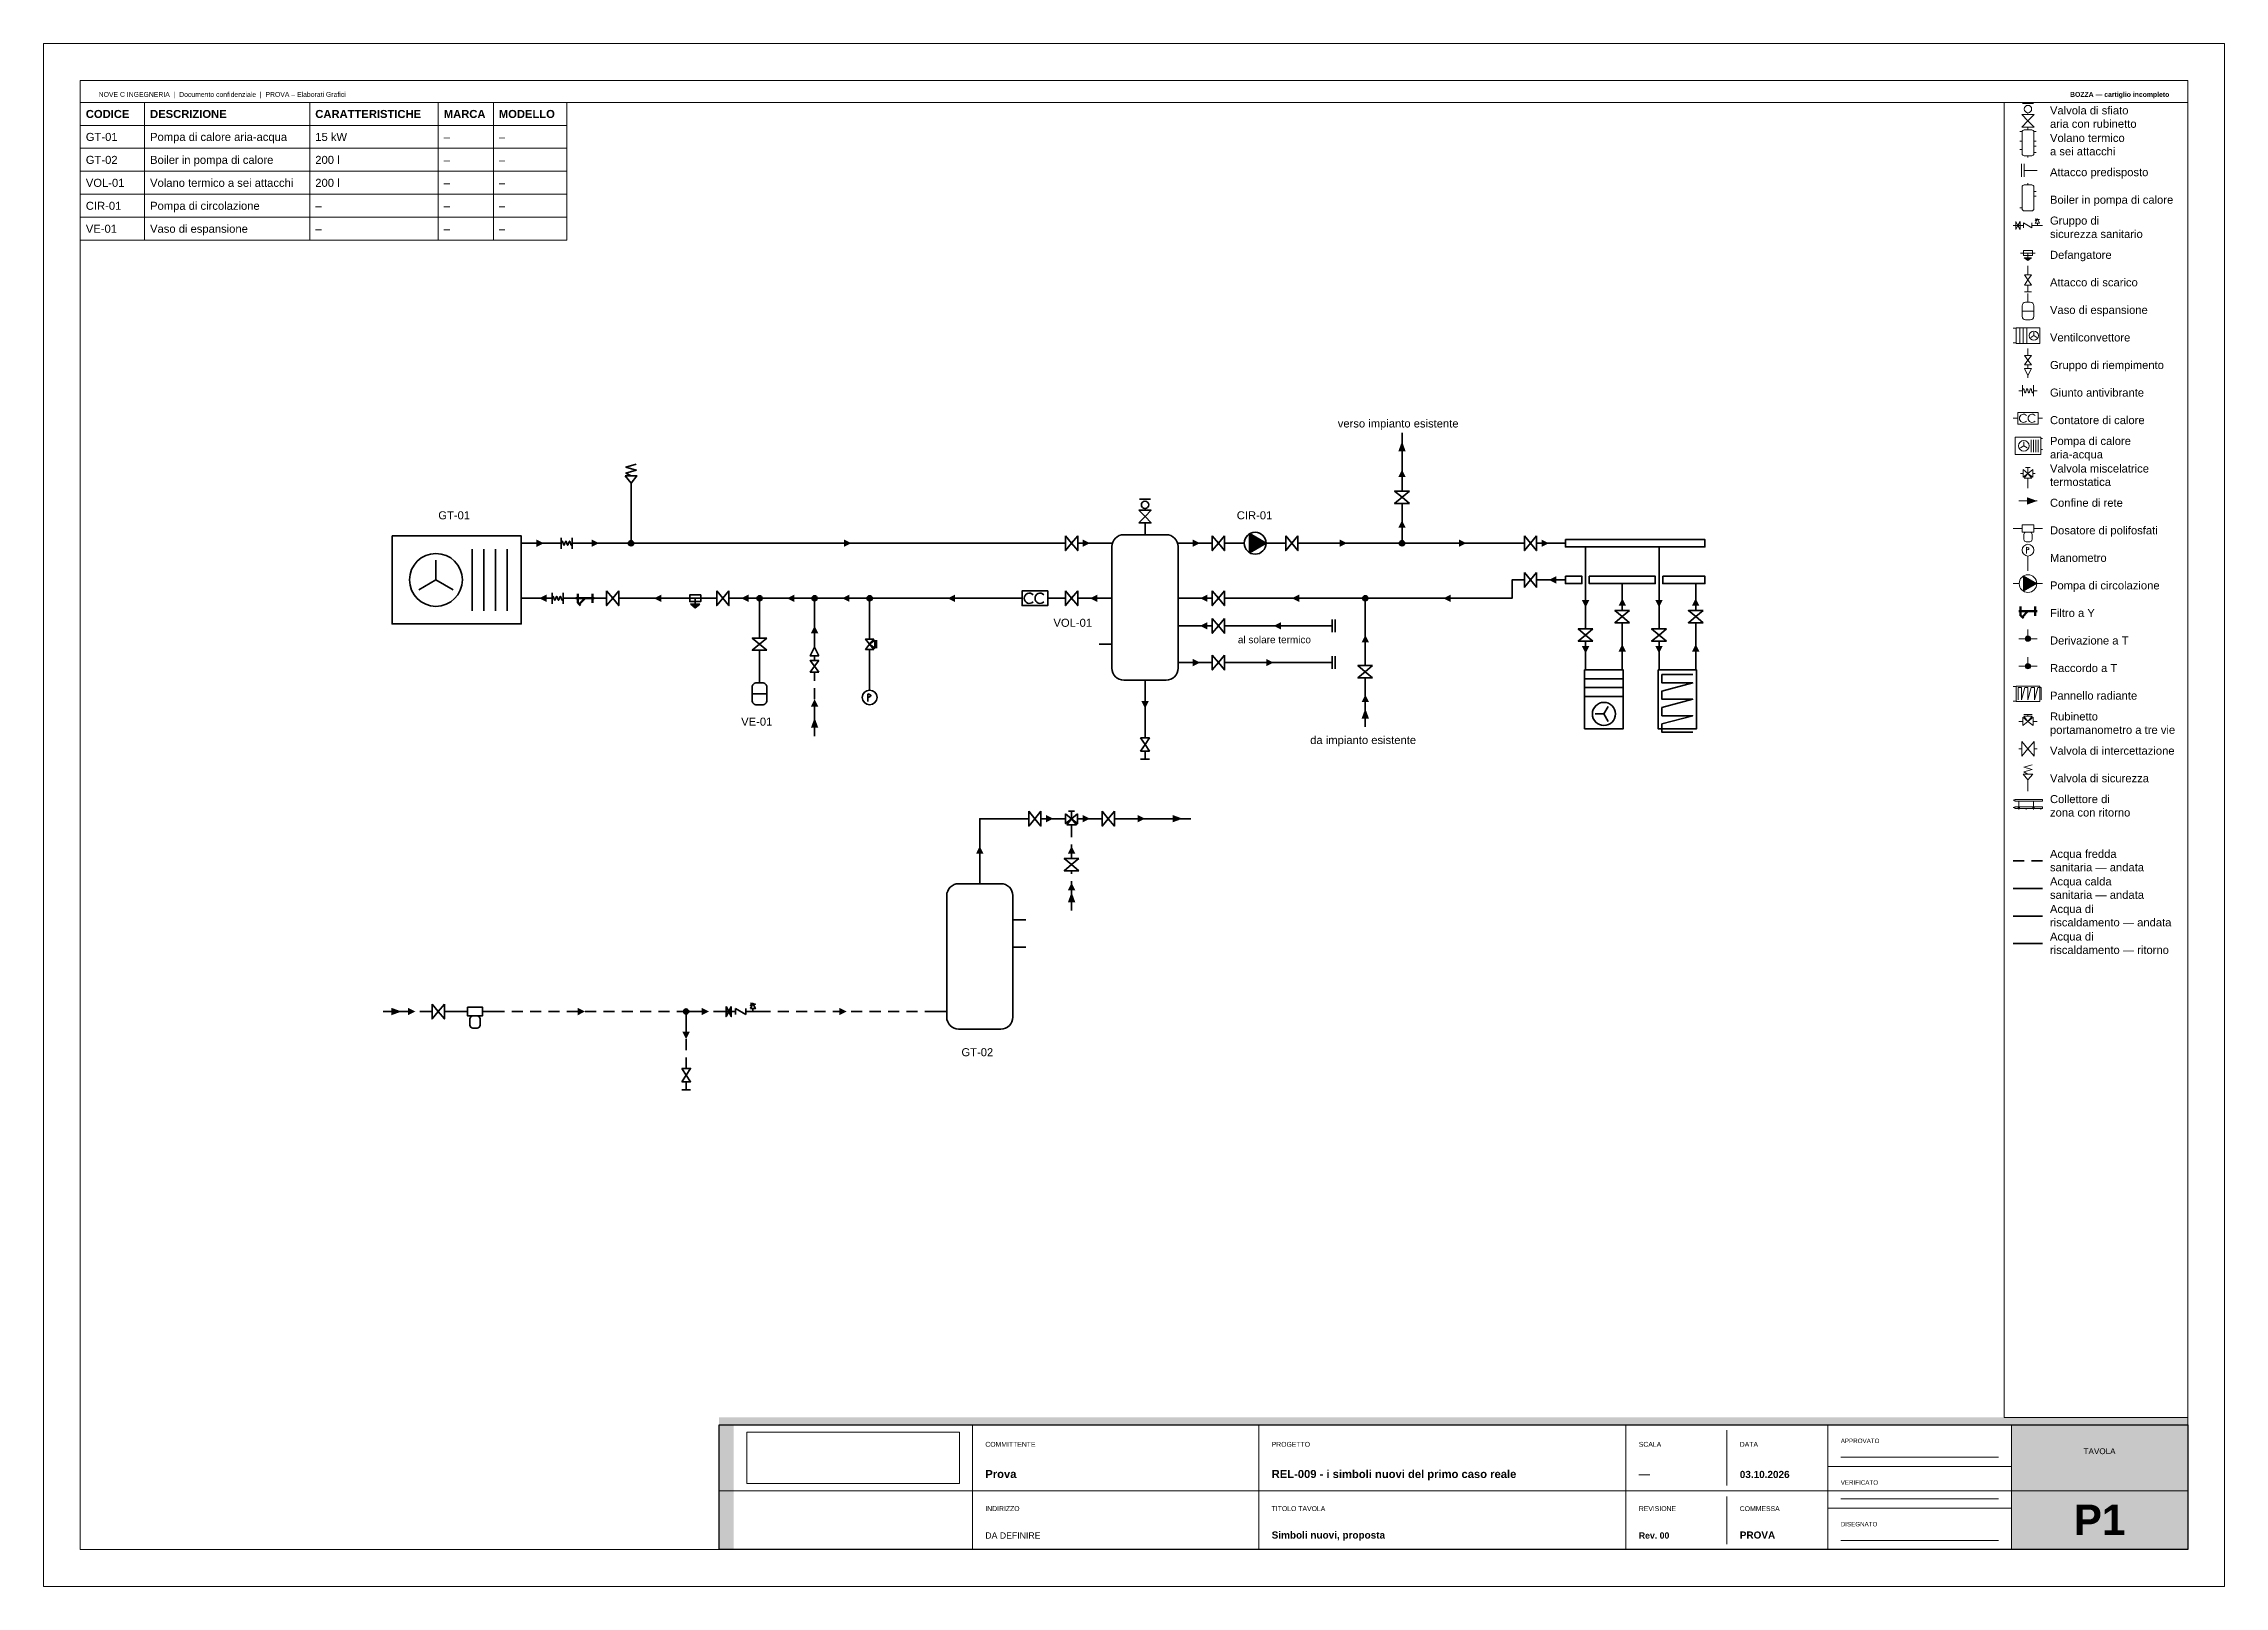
# Paper-space layout 'A2' of a CAD drawing. Header units: millimetres. Extents: x 0 to 594, y 0 to 420.
# The model-space entities are those that its viewports show. They can reach past a viewport. Long polylines and large blocks are cut down to what shows.
import ezdxf
from ezdxf.enums import TextEntityAlignment as Align

# ---------------------------------------------------------------- set-up
doc = ezdxf.new("R2010")
doc.units = ezdxf.units.MM
doc.linetypes.add('NOVEC_TRATTO_3_2', pattern=[5, 3, -2])
doc.layers.add('G-ANNO-NPLT', color=7, linetype='Continuous', lineweight=18, plot=False)
for name, color, linetype, lineweight in [('G-ANNO-TTLB', 7, 'Continuous', 18), ('M-ANNO-IDEN', 7, 'Continuous', 18), ('M-ANNO-LEGN', 7, 'Continuous', 18), ('M-ANNO-SCHD', 7, 'Continuous', 18), ('M-DIAG-EQPM', 7, 'Continuous', 35)]:
    doc.layers.add(name, color=color, linetype=linetype, lineweight=lineweight)
for name, color, linetype, lineweight, true_color in [('M-HWTR-RETN', 142, 'Continuous', 35, 0x2471a3), ('M-HWTR-SPLY', 22, 'Continuous', 35, 0xc0392b), ('P-DOMW-CPIP', 161, 'NOVEC_TRATTO_3_2', 35, 0x5dade2), ('P-DOMW-HPIP', 30, 'Continuous', 35, 0xd68910)]:
    doc.layers.add(name, color=color, linetype=linetype, lineweight=lineweight, true_color=true_color)
doc.styles.add('NOVEC_ARIAL', font='arial.ttf')
doc.styles.add('NOVEC_ARIAL_GRASSETTO', font='arialbd.ttf')
picture_1 = doc.add_image_def('image1.jpg', size_in_pixel=(2961, 716))

# ---------------------------------------------------------------- blocks, each defined once
blk = doc.blocks.new('NoveC_FlowArrow')
h = blk.add_hatch(color=0)
h.dxf.hatch_style = 1
h.paths.add_polyline_path([(0, 0), (-2, 1), (-2, -1)])
blk = doc.blocks.new('NoveC_CappedConnection')
at = {"color": 0, "linetype": 'Continuous', "lineweight": -2}
for p, q in [((0.75, -0.75), (0.75, -4.25)), ((1.5, -0.75), (1.5, -4.25)), ((1.5, -2.5), (5, -2.5))]:
    blk.add_line(p, q, dxfattribs=at)
blk = doc.blocks.new('NoveC_NetworkBoundary')
at = {"color": 0, "linetype": 'Continuous', "lineweight": -2}
blk.add_line((0, -2.5), (5, -2.5), dxfattribs=at)
blk = doc.blocks.new('NoveC_FanCoil')
at = {"color": 0, "linetype": 'Continuous', "lineweight": -2}
for p, q in [((0, -2.5), (2, -2.5)), ((4.4, -2.25), (4.4, -12.75)), ((6.8, -2.25), (6.8, -12.75)), ((9.2, -2.25), (9.2, -12.75)), ((14, -7.5), (14, -5.1375)), ((14, -7.5), (11.9525, -8.697)), ((14, -7.5), (16.0475, -8.697)), ((0, -12.5), (2, -12.5))]:
    blk.add_line(p, q, dxfattribs=at)
blk.add_lwpolyline([(2, -2.25), (18, -2.25), (18, -12.75), (2, -12.75)], close=True, dxfattribs=at)
blk.add_circle((14, -7.5), 3.15, dxfattribs=at)
blk = doc.blocks.new('NoveC_UnderfloorPanel')
at = {"color": 0, "linetype": 'Continuous', "lineweight": -2}
for p, q in [((0, -2.5), (2, -2.5)), ((0, -12.5), (2, -12.5))]:
    blk.add_line(p, q, dxfattribs=at)
blk.add_lwpolyline([(2, -2.25), (18, -2.25), (18, -12.75), (2, -12.75)], close=True, dxfattribs=at)
blk.add_lwpolyline([(3.28, -11.7), (3.28, -3.3), (5.52, -3.3), (5.52, -11.7), (7.76, -3.3), (10, -3.3), (10, -11.7), (12.24, -3.3), (14.48, -3.3), (14.48, -11.7), (16.72, -3.3), (18.96, -3.3), (18.96, -11.7)], dxfattribs=at)
blk = doc.blocks.new('NoveC_ZoneManifoldPair')
at = {"color": 0, "linetype": 'Continuous', "lineweight": -2}
for p, q in [((0, -2.5), (2, -2.5)), ((7.5, -3.5), (7.5, -15)), ((27.5, -3.5), (27.5, -15)), ((0, -12.5), (2, -12.5)), ((17.5, -13.5), (17.5, -15)), ((37.5, -13.5), (37.5, -15))]:
    blk.add_line(p, q, dxfattribs=at)
for points in [[(2, -1.5), (40, -1.5), (40, -3.5), (2, -3.5)], [(2, -11.5), (6.5, -11.5), (6.5, -13.5), (2, -13.5)], [(8.5, -11.5), (26.5, -11.5), (26.5, -13.5), (8.5, -13.5)], [(28.5, -11.5), (40, -11.5), (40, -13.5), (28.5, -13.5)]]:
    blk.add_lwpolyline(points, close=True, dxfattribs=at)
blk = doc.blocks.new('NoveC_TeeBranch')
at = {"linetype": 'Continuous', "lineweight": -2}
h = blk.add_hatch(color=0, dxfattribs=at)
h.dxf.hatch_style = 1
h.paths.add_polyline_path([(1.8, -2.5, 1), (3.2, -2.5, 1)])
at = {"color": 0, "linetype": 'Continuous', "lineweight": -2}
for p, q in [((2.5, 0), (2.5, -2.5)), ((0, -2.5), (5, -2.5))]:
    blk.add_line(p, q, dxfattribs=at)
blk.add_circle((2.5, -2.5), 0.7, dxfattribs=at)
blk = doc.blocks.new('NoveC_DrainConnection')
at = {"color": 0, "linetype": 'Continuous', "lineweight": -2}
for p, q in [((2.5, 0), (2.5, -3)), ((1.3, -8.8), (3.7, -8.8)), ((2.5, -6.6), (2.5, -8.8))]:
    blk.add_line(p, q, dxfattribs=at)
for points in [[(1.3, -3), (3.7, -3), (2.5, -4.8)], [(1.3, -6.6), (3.7, -6.6), (2.5, -4.8)]]:
    blk.add_lwpolyline(points, close=True, dxfattribs=at)
blk = doc.blocks.new('NoveC_DhwHeatPump')
at = {"color": 0, "linetype": 'Continuous', "lineweight": -2}
for p, q in [((12.5, 0), (12.5, -2.7)), ((25, -12.5), (21.5, -12.5)), ((25, -20), (21.5, -20)), ((0, -37.5), (3.5, -37.5))]:
    blk.add_line(p, q, dxfattribs=at)
blk.add_lwpolyline([(6.74, -2.7), (18.26, -2.7, -0.414214), (21.5, -5.94), (21.5, -39.06, -0.414214), (18.26, -42.3), (6.74, -42.3, -0.414214), (3.5, -39.06), (3.5, -5.94, -0.414214)], format="xyb", close=True, dxfattribs=at)
blk = doc.blocks.new('NoveC_HeatPumpAirWater')
at = {"color": 0, "linetype": 'Continuous', "lineweight": -2}
for p, q in [((40, -5), (37.6, -5)), ((14.368, -15), (14.368, -9.6)), ((24.224, -6.6), (24.224, -23.4)), ((27.392, -6.6), (27.392, -23.4)), ((30.56, -6.6), (30.56, -23.4)), ((33.728, -6.6), (33.728, -23.4)), ((14.368, -15), (9.688, -17.736)), ((14.368, -15), (19.048, -17.736)), ((40, -20), (37.6, -20))]:
    blk.add_line(p, q, dxfattribs=at)
blk.add_lwpolyline([(2.4, -3), (37.6, -3), (37.6, -27), (2.4, -27)], close=True, dxfattribs=at)
blk.add_circle((14.368, -15), 7.2, dxfattribs=at)
blk = doc.blocks.new('NoveC_MixingValveThermostatic')
at = {"color": 0, "linetype": 'Continuous', "lineweight": -2}
for p, q in [((0, -5), (0.85, -5)), ((1.7, -3), (3.3, -3)), ((2.5, -5), (2.5, -3)), ((4.15, -5), (5, -5)), ((2.5, -6.65), (2.5, -10))]:
    blk.add_line(p, q, dxfattribs=at)
for points in [[(0.85, -3.68), (0.85, -6.32), (2.5, -5)], [(1.18, -6.65), (3.82, -6.65), (2.5, -5)], [(4.15, -3.68), (4.15, -6.32), (2.5, -5)]]:
    blk.add_lwpolyline(points, close=True, dxfattribs=at)
blk = doc.blocks.new('NoveC_BufferSixPort')
at = {"color": 0, "linetype": 'Continuous', "lineweight": -2}
for p, q in [((12.5, 0), (12.5, -2.7)), ((0, -5), (3.5, -5)), ((25, -5), (21.5, -5)), ((0, -20), (3.5, -20)), ((25, -20), (21.5, -20)), ((25, -27.5), (21.5, -27.5)), ((0, -32.5), (3.5, -32.5)), ((25, -37.5), (21.5, -37.5)), ((12.5, -45), (12.5, -42.3))]:
    blk.add_line(p, q, dxfattribs=at)
blk.add_lwpolyline([(6.74, -2.7), (18.26, -2.7, -0.414214), (21.5, -5.94), (21.5, -39.06, -0.414214), (18.26, -42.3), (6.74, -42.3, -0.414214), (3.5, -39.06), (3.5, -5.94, -0.414214)], format="xyb", close=True, dxfattribs=at)
blk = doc.blocks.new('NoveC_AirVentWithValve')
at = {"color": 0, "linetype": 'Continuous', "lineweight": -2}
for p, q in [((1, -0.525), (4, -0.525)), ((2.5, -3.05), (2.5, -3.525)), ((2.5, -6.975), (2.5, -7.5))]:
    blk.add_line(p, q, dxfattribs=at)
for points in [[(0.8333, -3.525), (4.1667, -3.525), (2.5, -5.25)], [(0.8333, -6.975), (4.1667, -6.975), (2.5, -5.25)]]:
    blk.add_lwpolyline(points, close=True, dxfattribs=at)
blk.add_circle((2.5, -2.05), 1, dxfattribs=at)
blk = doc.blocks.new('NoveC_ValveSafety')
at = {"color": 0, "linetype": 'Continuous', "lineweight": -2}
blk.add_line((2.5, -10), (2.5, -6.2), dxfattribs=at)
blk.add_lwpolyline([(0.9, -4.2), (4.1, -4.2), (2.5, -6.2)], close=True, dxfattribs=at)
blk.add_lwpolyline([(2.5, -4.2), (1.1, -3.4), (3.9, -2.6), (1.1, -1.8), (3.9, -1)], dxfattribs=at)
blk = doc.blocks.new('NoveC_ExpansionConnection')
at = {"color": 0, "linetype": 'Continuous', "lineweight": -2}
for p, q in [((2.5, 0), (2.5, -3)), ((0.5, -6), (4.5, -6))]:
    blk.add_line(p, q, dxfattribs=at)
blk.add_lwpolyline([(1.7, -3), (3.3, -3, -0.414214), (4.5, -4.2), (4.5, -7.8, -0.414214), (3.3, -9), (1.7, -9, -0.414214), (0.5, -7.8), (0.5, -4.2, -0.414214)], format="xyb", close=True, dxfattribs=at)
blk = doc.blocks.new('NoveC_FillingUnit')
at = {"color": 0, "linetype": 'Continuous', "lineweight": -2}
for p, q in [((2.5, 0), (2.5, -2.4)), ((2.5, -5.6), (2.5, -6.8)), ((2.5, -9.2), (2.5, -10))]:
    blk.add_line(p, q, dxfattribs=at)
for points in [[(1.3, -2.4), (3.7, -2.4), (2.5, -4)], [(1.3, -5.6), (3.7, -5.6), (2.5, -4)], [(1.3, -6.8), (3.7, -6.8), (2.5, -9.2)]]:
    blk.add_lwpolyline(points, close=True, dxfattribs=at)
blk = doc.blocks.new('NoveC_PressureGauge')
at = {"color": 0, "linetype": 'Continuous', "lineweight": -2}
blk.add_line((2.5, -10), (2.5, -5), dxfattribs=at)
blk.add_circle((2.5, -3), 2, dxfattribs=at)
blk = doc.blocks.new('NoveC_PressureGauge_Lettera')
at = {"color": 0, "linetype": 'Continuous', "lineweight": -2}
blk.add_line((-0.5, 1), (-0.5, -1.1), dxfattribs=at)
blk.add_lwpolyline([(-0.5, 1), (-0.24, 0.92), (-0.03, 0.83), (0.14, 0.75), (0.26, 0.67), (0.33, 0.58), (0.35, 0.5), (0.33, 0.42), (0.26, 0.33), (0.14, 0.25), (-0.03, 0.17), (-0.24, 0.08), (-0.5, 0)], dxfattribs=at)
blk = doc.blocks.new('NoveC_TeeJunction')
at = {"linetype": 'Continuous', "lineweight": -2}
h = blk.add_hatch(color=0, dxfattribs=at)
h.dxf.hatch_style = 1
h.paths.add_polyline_path([(1.8, -2.5, 1), (3.2, -2.5, 1)])
at = {"color": 0, "linetype": 'Continuous', "lineweight": -2}
for p, q in [((2.5, 0), (2.5, -2.5)), ((0, -2.5), (5, -2.5))]:
    blk.add_line(p, q, dxfattribs=at)
blk.add_circle((2.5, -2.5), 0.7, dxfattribs=at)
blk = doc.blocks.new('NoveC_ValveIsolation')
at = {"color": 0, "linetype": 'Continuous', "lineweight": -2}
for p, q in [((0, -2.5), (0.8333, -2.5)), ((4.1667, -2.5), (5, -2.5))]:
    blk.add_line(p, q, dxfattribs=at)
for points in [[(0.8333, -0.5), (0.8333, -4.5), (2.5, -2.5)], [(4.1667, -0.5), (4.1667, -4.5), (2.5, -2.5)]]:
    blk.add_lwpolyline(points, close=True, dxfattribs=at)
blk = doc.blocks.new('NoveC_PolyphosphateDoser')
at = {"color": 0, "linetype": 'Continuous', "lineweight": -2}
for p, q in [((0, -5), (3, -5)), ((7, -5), (10, -5))]:
    blk.add_line(p, q, dxfattribs=at)
blk.add_lwpolyline([(3, -3.8), (7, -3.8), (7, -6.2), (3, -6.2)], close=True, dxfattribs=at)
blk.add_lwpolyline([(4.4, -6.2), (5.6, -6.2, -0.414214), (6.4, -7), (6.4, -8.7, -0.414214), (5.6, -9.5), (4.4, -9.5, -0.414214), (3.6, -8.7), (3.6, -7, -0.414214)], format="xyb", close=True, dxfattribs=at)
blk = doc.blocks.new('NoveC_DhwSafetyGroup')
at = {"color": 0, "linetype": 'Continuous', "lineweight": -2}
for p, q in [((0, -2.5), (3.5, -2.5)), ((3.5, -1.66), (3.5, -3.34)), ((3.5, -1.66), (6.3, -3.34)), ((6.3, -1.66), (6.3, -3.34)), ((6.3, -2.5), (10, -2.5)), ((8.2, -2.5), (8.2, -1.7))]:
    blk.add_line(p, q, dxfattribs=at)
for points in [[(0.9, -1.1), (0.9, -3.9), (1.6, -2.5)], [(2.3, -1.1), (2.3, -3.9), (1.6, -2.5)], [(7.5, -1.7), (8.9, -1.7), (8.2, -0.3)]]:
    blk.add_lwpolyline(points, close=True, dxfattribs=at)
blk.add_lwpolyline([(8.2, -0.3), (7.5, -0.8), (8.9, -0.5), (7.5, -0.2)], dxfattribs=at)
blk = doc.blocks.new('NoveC_FlexibleJoint')
at = {"color": 0, "linetype": 'Continuous', "lineweight": -2}
for p, q in [((0, -2.5), (1, -2.5)), ((1, -1), (1, -4)), ((4, -1), (4, -4)), ((4, -2.5), (5, -2.5))]:
    blk.add_line(p, q, dxfattribs=at)
blk.add_lwpolyline([(1, -2.5), (1.04, -2.33), (1.08, -2.19), (1.12, -2.09), (1.17, -2.01), (1.21, -1.97), (1.25, -1.95), (1.29, -1.97), (1.33, -2.01), (1.38, -2.09), (1.42, -2.19), (1.46, -2.33), (1.5, -2.5), (1.54, -2.67), (1.58, -2.81), (1.62, -2.91), (1.67, -2.99), (1.71, -3.03), (1.75, -3.05), (1.79, -3.03), (1.83, -2.99), (1.88, -2.91), (1.92, -2.81), (1.96, -2.67), (2, -2.5), (2.04, -2.33), (2.08, -2.19), (2.12, -2.09), (2.17, -2.01), (2.21, -1.97), (2.25, -1.95), (2.29, -1.97), (2.33, -2.01), (2.38, -2.09), (2.42, -2.19), (2.46, -2.33), (2.5, -2.5), (2.54, -2.67), (2.58, -2.81), (2.62, -2.91), (2.67, -2.99), (2.71, -3.03), (2.75, -3.05), (2.79, -3.03), (2.83, -2.99), (2.88, -2.91), (2.92, -2.81), (2.96, -2.67), (3, -2.5), (3.04, -2.33), (3.08, -2.19), (3.12, -2.09), (3.17, -2.01), (3.21, -1.97), (3.25, -1.95), (3.29, -1.97), (3.33, -2.01), (3.38, -2.09), (3.42, -2.19), (3.46, -2.33), (3.5, -2.5), (3.54, -2.67), (3.58, -2.81), (3.62, -2.91), (3.67, -2.99), (3.71, -3.03), (3.75, -3.05), (3.79, -3.03), (3.83, -2.99), (3.88, -2.91), (3.92, -2.81), (3.96, -2.67), (4, -2.5)], dxfattribs=at)
blk = doc.blocks.new('NoveC_HeatMeter')
at = {"color": 0, "linetype": 'Continuous', "lineweight": -2}
for p, q in [((0, -2.5), (1.5, -2.5)), ((8.5, -2.5), (10, -2.5))]:
    blk.add_line(p, q, dxfattribs=at)
blk.add_lwpolyline([(1.5, -0.5), (8.5, -0.5), (8.5, -4.5), (1.5, -4.5)], close=True, dxfattribs=at)
blk = doc.blocks.new('NoveC_HeatMeter_Sigla')
at = {"color": 0, "linetype": 'Continuous', "lineweight": -2}
for points in [[(-0.49, 0.98, 2.448775), (-0.49, -0.98)], [(2.45, 0.98, 2.448775), (2.45, -0.98)]]:
    blk.add_lwpolyline(points, format="xyb", dxfattribs=at)
blk = doc.blocks.new('NoveC_DirtSeparator')
at = {"linetype": 'Continuous', "lineweight": -2}
h = blk.add_hatch(color=0, dxfattribs=at)
h.dxf.hatch_style = 1
h.paths.add_polyline_path([(1.25, -6.6), (3.75, -6.6), (2.5, -7.6)])
at = {"color": 0, "linetype": 'Continuous', "lineweight": -2}
for p, q in [((0, -5), (5, -5)), ((2.5, -5), (2.5, -7.6))]:
    blk.add_line(p, q, dxfattribs=at)
for points in [[(1, -4.1), (4, -4.1), (4, -5.9), (1, -5.9)], [(1.25, -6.6), (3.75, -6.6), (2.5, -7.6)]]:
    blk.add_lwpolyline(points, close=True, dxfattribs=at)
blk = doc.blocks.new('NoveC_Strainer')
at = {"color": 0, "linetype": 'Continuous', "lineweight": -2}
for p, q in [((0, -2.5), (5, -2.5)), ((0.5, -1.25), (0.5, -3.75)), ((0.5464, -3.7464), (1.2536, -4.4536)), ((2.5, -2.5), (0.9, -4.1)), ((4.5, -1.25), (4.5, -3.75))]:
    blk.add_line(p, q, dxfattribs=at)
blk = doc.blocks.new('NoveC_PumpCirculator')
at = {"linetype": 'Continuous', "lineweight": -2}
h = blk.add_hatch(color=0, dxfattribs=at)
h.dxf.hatch_style = 1
h.paths.add_polyline_path([(3.5, -2.402), (3.5, -7.598), (8, -5)])
at = {"color": 0, "linetype": 'Continuous', "lineweight": -2}
for p, q in [((0, -5), (2, -5)), ((8, -5), (10, -5))]:
    blk.add_line(p, q, dxfattribs=at)
blk.add_lwpolyline([(3.5, -2.402), (3.5, -7.598), (8, -5)], close=True, dxfattribs=at)
blk.add_circle((5, -5), 3, dxfattribs=at)
blk = doc.blocks.new('NoveC_ValveGaugeCock3way')
at = {"color": 0, "linetype": 'Continuous', "lineweight": -2}
for p, q in [((0, -2.5), (1.1, -2.5)), ((1.38, -0.6), (3.62, -0.6)), ((2.5, -1.1), (2.5, -0.6)), ((3.9, -2.5), (5, -2.5))]:
    blk.add_line(p, q, dxfattribs=at)
for points in [[(1.1, -1.38), (1.1, -3.62), (2.5, -2.5)], [(1.38, -1.1), (3.62, -1.1), (2.5, -2.5)], [(3.9, -1.38), (3.9, -3.62), (2.5, -2.5)]]:
    blk.add_lwpolyline(points, close=True, dxfattribs=at)

msp = doc.modelspace()

# ---------------------------------------------------------------- linework, layer by layer
at = {"layer": 'M-ANNO-LEGN', "color": 161, "linetype": 'NOVEC_TRATTO_3_2', "lineweight": 35, "true_color": 0x5dade2}
msp.add_line((536.5, 197.5), (544.5, 197.5), dxfattribs=at)
at = {"layer": 'M-ANNO-LEGN', "color": 30, "linetype": 'Continuous', "lineweight": 35, "true_color": 0xd68910}
msp.add_line((536.5, 190), (544.5, 190), dxfattribs=at)
at = {"layer": 'M-ANNO-LEGN', "color": 22, "linetype": 'Continuous', "lineweight": 35, "true_color": 0xc0392b}
msp.add_line((536.5, 182.5), (544.5, 182.5), dxfattribs=at)
at = {"layer": 'M-ANNO-LEGN', "color": 142, "linetype": 'Continuous', "lineweight": 35, "true_color": 0x2471a3}
msp.add_line((536.5, 175), (544.5, 175), dxfattribs=at)
at = {"layer": 'M-ANNO-LEGN'}
msp.add_lwpolyline([(534, 404), (584, 404), (584, 46), (534, 46)], close=True, dxfattribs=at)
at = {"layer": 'M-ANNO-SCHD'}
for p, q in [((10, 404), (142.5, 404)), ((10, 404), (10, 366.5)), ((27.5, 404), (27.5, 366.5)), ((72.5, 404), (72.5, 366.5)), ((107.5, 404), (107.5, 366.5)), ((122.5, 404), (122.5, 366.5)), ((142.5, 404), (142.5, 366.5)), ((10, 397.75), (142.5, 397.75)), ((10, 391.5), (142.5, 391.5)), ((10, 385.25), (142.5, 385.25)), ((10, 379), (142.5, 379)), ((10, 372.75), (142.5, 372.75)), ((10, 366.5), (142.5, 366.5))]:
    msp.add_line(p, q, dxfattribs=at)
at = {"layer": 'M-HWTR-RETN', "flags": 128}
for points in [[(402.5, 274), (400, 274), (400, 269), (362.5, 269)], [(412.5, 274), (407.5, 274)], [(137.5, 269), (132.5, 269)], [(145, 269), (142.5, 269)], [(152.5, 269), (150, 269)], [(175, 269), (157.5, 269)], [(182.5, 269), (180, 269)], [(192.5, 269), (187.5, 269)], [(207.5, 269), (197.5, 269)], [(222.5, 269), (212.5, 269)], [(265, 269), (227.5, 269)], [(277.5, 269), (275, 269)], [(287.5, 269), (282.5, 269)], [(317.5, 269), (312.5, 269)], [(357.5, 269), (322.5, 269)], [(430, 266.5), (430, 271.5)], [(450, 266.5), (450, 271.5)], [(195, 266.5), (195, 259)], [(210, 256.5), (210, 266.5)], [(225, 266.5), (225, 259)], [(360, 251.5), (360, 266.5)], [(430, 251.5), (430, 261.5)], [(450, 251.5), (450, 261.5)], [(195, 254), (195, 249)], [(225, 254), (225, 249)], [(312.5, 251.5), (317.5, 251.5)], [(322.5, 251.5), (347.5, 251.5)], [(360, 239), (360, 246.5)]]:
    msp.add_lwpolyline(points, dxfattribs=at)
at = {"layer": 'M-HWTR-SPLY', "flags": 128}
for points in [[(370, 299), (370, 309)], [(160, 286.5), (160, 296.5)], [(370, 286.5), (370, 294)], [(132.5, 284), (140, 284)], [(145, 284), (157.5, 284)], [(162.5, 284), (277.5, 284)], [(282.5, 284), (287.5, 284)], [(312.5, 284), (317.5, 284)], [(322.5, 284), (325, 284)], [(335, 284), (337.5, 284)], [(342.5, 284), (367.5, 284)], [(372.5, 284), (402.5, 284)], [(407.5, 284), (412.5, 284)], [(420, 271.5), (420, 261.5)], [(440, 271.5), (440, 261.5)], [(317.5, 261.5), (312.5, 261.5)], [(347.5, 261.5), (322.5, 261.5)], [(420, 256.5), (420, 251.5)], [(440, 256.5), (440, 251.5)], [(300, 244), (300, 234)]]:
    msp.add_lwpolyline(points, dxfattribs=at)
at = {"layer": 'P-DOMW-CPIP', "flags": 128}
for points in [[(210, 236.5), (210, 246.5)], [(280, 199), (280, 204)], [(280, 189), (280, 194)], [(97.5, 156.5), (105, 156.5)], [(110, 156.5), (112.5, 156.5)], [(122.5, 156.5), (172.5, 156.5)], [(177.5, 156.5), (185, 156.5)], [(195, 156.5), (242.5, 156.5)], [(175, 154), (175, 144)]]:
    msp.add_lwpolyline(points, dxfattribs=at)
at = {"layer": 'P-DOMW-HPIP', "flags": 128}
for points in [[(255, 194), (255, 209), (267.5, 209)], [(272.5, 209), (277.5, 209)], [(282.5, 209), (287.5, 209)], [(292.5, 209), (307.5, 209)]]:
    msp.add_lwpolyline(points, dxfattribs=at)

# ---------------------------------------------------------------- block references
at = {"layer": 'M-ANNO-LEGN', "lineweight": 18}
for name, p in [('NoveC_AirVentWithValve', (538, 404.25)), ('NoveC_CappedConnection', (538, 388)), ('NoveC_FlexibleJoint', (538, 328)), ('NoveC_NetworkBoundary', (538, 298)), ('NoveC_TeeBranch', (538, 260.5)), ('NoveC_TeeJunction', (538, 253)), ('NoveC_ValveGaugeCock3way', (538, 238)), ('NoveC_ValveIsolation', (538, 230.5))]:
    msp.add_blockref(name, p, dxfattribs=at)
for name, p, xscale, yscale in [('NoveC_BufferSixPort', (538.27778, 397), 0.17777777777777778, 0.17777777777777778), ('NoveC_DhwHeatPump', (538.27778, 382), 0.17777777777777778, 0.17777777777777778), ('NoveC_DhwSafetyGroup', (536.5, 372.5), 0.8, 0.8), ('NoveC_DirtSeparator', (538.5, 367), 0.8, 0.8), ('NoveC_DrainConnection', (538.5, 359.5), 0.8, 0.8), ('NoveC_ExpansionConnection', (538.5, 352), 0.8, 0.8), ('NoveC_FanCoil', (536.5, 343.5), 0.4, 0.4), ('NoveC_FillingUnit', (538.5, 337), 0.8, 0.8), ('NoveC_HeatMeter', (536.5, 320), 0.8, 0.8), ('NoveC_HeatMeter_Sigla', (540.5, 318), 0.8, 0.8), ('NoveC_HeatPumpAirWater', (536.5, 313.5), 0.2, 0.2), ('NoveC_MixingValveThermostatic', (538.5, 307), 0.8, 0.8), ('NoveC_PolyphosphateDoser', (536.5, 292), 0.8, 0.8), ('NoveC_PressureGauge', (538.5, 284.5), 0.8, 0.8), ('NoveC_PressureGauge_Lettera', (540.5, 282.1), 0.8, 0.8), ('NoveC_PumpCirculator', (536.5, 277), 0.8, 0.8), ('NoveC_UnderfloorPanel', (536.5, 246), 0.4, 0.4), ('NoveC_ValveSafety', (538.5, 224.5), 0.8, 0.8), ('NoveC_ZoneManifoldPair', (536.5, 214.5), 0.2, 0.2)]:
    msp.add_blockref(name, p, dxfattribs=dict(at, xscale=xscale, yscale=yscale))
at = {"layer": 'M-ANNO-LEGN', "lineweight": 50}
msp.add_blockref('NoveC_Strainer', (538, 268), dxfattribs=at)
at = {"layer": 'M-DIAG-EQPM'}
for name, p, xscale, rotation in [('NoveC_FlowArrow', (370, 311.75), 1.375, 90), ('NoveC_FanCoil', (417.5, 251.5), -1, 90), ('NoveC_UnderfloorPanel', (437.5, 251.5), -1, 90), ('NoveC_FlowArrow', (360, 239), 1.375, 90), ('NoveC_NetworkBoundary', (362.5, 234), -1, 270), ('NoveC_FlowArrow', (210, 236.5), 1.375, 90), ('NoveC_NetworkBoundary', (212.5, 231.5), -1, 270), ('NoveC_FlowArrow', (280, 189), 1.375, 90), ('NoveC_NetworkBoundary', (282.5, 184), -1, 270)]:
    msp.add_blockref(name, p, dxfattribs=dict(at, xscale=xscale, rotation=rotation))
for name, p, rotation in [('NoveC_NetworkBoundary', (372.5, 314), 270), ('NoveC_ValveIsolation', (372.5, 299), 270), ('NoveC_TeeBranch', (197.5, 266.5), 180), ('NoveC_TeeBranch', (212.5, 266.5), 180), ('NoveC_TeeBranch', (227.5, 266.5), 180), ('NoveC_TeeJunction', (362.5, 266.5), 180), ('NoveC_ValveIsolation', (422.5, 261.5), 270), ('NoveC_ValveIsolation', (432.5, 266.5), 270), ('NoveC_ValveIsolation', (442.5, 261.5), 270), ('NoveC_ValveIsolation', (452.5, 266.5), 270), ('NoveC_ValveIsolation', (197.5, 259), 270), ('NoveC_FillingUnit', (212.5, 246.5), 180), ('NoveC_ValveGaugeCock3way', (227.5, 259), 270), ('NoveC_ValveIsolation', (362.5, 251.5), 270), ('NoveC_PressureGauge', (227.5, 239), 180), ('NoveC_ValveIsolation', (282.5, 199), 270), ('NoveC_TeeBranch', (177.5, 154), 180)]:
    msp.add_blockref(name, p, dxfattribs=dict(at, rotation=rotation))
for name, p in [('NoveC_ValveSafety', (157.5, 306.5)), ('NoveC_AirVentWithValve', (297.5, 296.5)), ('NoveC_HeatPumpAirWater', (92.5, 289)), ('NoveC_FlexibleJoint', (140, 286.5)), ('NoveC_TeeBranch', (157.5, 286.5)), ('NoveC_ValveIsolation', (277.5, 286.5)), ('NoveC_BufferSixPort', (287.5, 289)), ('NoveC_ValveIsolation', (317.5, 286.5)), ('NoveC_PumpCirculator', (325, 289)), ('NoveC_ValveIsolation', (337.5, 286.5)), ('NoveC_TeeJunction', (367.5, 286.5)), ('NoveC_ValveIsolation', (402.5, 286.5)), ('NoveC_ZoneManifoldPair', (412.5, 286.5)), ('NoveC_ValveIsolation', (402.5, 276.5)), ('NoveC_FlexibleJoint', (137.5, 271.5)), ('NoveC_ValveIsolation', (152.5, 271.5)), ('NoveC_ValveIsolation', (182.5, 271.5)), ('NoveC_HeatMeter_Sigla', (270, 269)), ('NoveC_ValveIsolation', (277.5, 271.5)), ('NoveC_ValveIsolation', (317.5, 271.5)), ('NoveC_ValveIsolation', (317.5, 264)), ('NoveC_ValveIsolation', (317.5, 254)), ('NoveC_ExpansionConnection', (192.5, 249)), ('NoveC_PressureGauge_Lettera', (225, 242)), ('NoveC_DrainConnection', (297.5, 234)), ('NoveC_ValveIsolation', (267.5, 211.5)), ('NoveC_MixingValveThermostatic', (277.5, 214)), ('NoveC_ValveIsolation', (287.5, 211.5)), ('NoveC_DhwHeatPump', (242.5, 194)), ('NoveC_NetworkBoundary', (92.5, 159)), ('NoveC_ValveIsolation', (105, 159)), ('NoveC_PolyphosphateDoser', (112.5, 161.5)), ('NoveC_DhwSafetyGroup', (185, 159)), ('NoveC_DrainConnection', (172.5, 144))]:
    msp.add_blockref(name, p, dxfattribs=at)
for name, p, xscale in [('NoveC_FlowArrow', (543, 295.5), 1.375), ('NoveC_DirtSeparator', (180, 274), -1), ('NoveC_HeatMeter', (275, 271.5), -1), ('NoveC_CappedConnection', (352.5, 264), -1), ('NoveC_CappedConnection', (352.5, 254), -1), ('NoveC_FlowArrow', (310.25, 209), 1.375), ('NoveC_NetworkBoundary', (312.5, 211.5), -1), ('NoveC_FlowArrow', (97.5, 156.5), 1.375)]:
    msp.add_blockref(name, p, dxfattribs=dict(at, xscale=xscale))
at = {"layer": 'M-DIAG-EQPM', "lineweight": 50}
msp.add_blockref('NoveC_Strainer', (145, 271.5), dxfattribs=at)
at = {"layer": 'M-HWTR-RETN'}
for p, rotation in [((410, 274), 180), ((135, 269), 180), ((166.25, 269), 180), ((190, 269), 180), ((202.5, 269), 180), ((217.5, 269), 180), ((246.25, 269), 180), ((285, 269), 180), ((315, 269), 180), ((340, 269), 180), ((381.25, 269), 180), ((430, 269), 90), ((450, 269), 90), ((210, 261.5), 90), ((360, 259), 90), ((430, 256.5), 90), ((450, 256.5), 90), ((360, 242.75), 90)]:
    msp.add_blockref('NoveC_FlowArrow', p, dxfattribs=dict(at, rotation=rotation))
for p in [(315, 251.5), (335, 251.5)]:
    msp.add_blockref('NoveC_FlowArrow', p, dxfattribs=at)
at = {"layer": 'M-HWTR-SPLY'}
for p, rotation in [((370, 304), 90), ((370, 290.25), 90), ((420, 266.5), 270), ((440, 266.5), 270), ((315, 261.5), 180), ((335, 261.5), 180), ((420, 254), 270), ((440, 254), 270), ((300, 239), 270)]:
    msp.add_blockref('NoveC_FlowArrow', p, dxfattribs=dict(at, rotation=rotation))
for p in [(136.25, 284), (151.25, 284), (220, 284), (285, 284), (315, 284), (355, 284), (387.5, 284), (410, 284)]:
    msp.add_blockref('NoveC_FlowArrow', p, dxfattribs=at)
at = {"layer": 'P-DOMW-CPIP'}
for p, rotation in [((210, 241.5), 90), ((280, 201.5), 90), ((280, 191.5), 90), ((175, 149), 270)]:
    msp.add_blockref('NoveC_FlowArrow', p, dxfattribs=dict(at, rotation=rotation))
for p in [(101.25, 156.5), (147.5, 156.5), (181.25, 156.5), (218.75, 156.5)]:
    msp.add_blockref('NoveC_FlowArrow', p, dxfattribs=at)
at = {"layer": 'P-DOMW-HPIP'}
for p in [(275, 209), (285, 209), (300, 209)]:
    msp.add_blockref('NoveC_FlowArrow', p, dxfattribs=at)
at = {"layer": 'P-DOMW-HPIP', "rotation": 90}
msp.add_blockref('NoveC_FlowArrow', (255, 201.5), dxfattribs=at)

# ---------------------------------------------------------------- texts
at = {"layer": 'M-ANNO-IDEN', "style": 'NOVEC_ARIAL'}
for s, height, p in [('verso impianto esistente', 2.1844, (352.5, 315.5)), ('GT-01', 2.1844, (107.5, 290.5)), ('CIR-01', 2.1844, (325, 290.5)), ('VOL-01', 2.1844, (275.05895, 261.2375)), ('al solare termico', 1.9417, (325.299, 256.76667)), ('VE-01', 2.1844, (190, 234.325)), ('da impianto esistente', 2.1844, (345, 229.325)), ('GT-02', 2.1844, (250, 144.325))]:
    msp.add_text(s, height=height, dxfattribs=at).set_placement(p)
at = {"layer": 'M-ANNO-LEGN', "style": 'NOVEC_ARIAL'}
for s, p in [('Valvola di sfiato', (546.5, 400.7381)), ('aria con rubinetto', (546.5, 397.0869)), ('Volano termico', (546.5, 393.2381)), ('Attacco predisposto', (546.5, 383.9125)), ('a sei attacchi', (546.5, 389.5869)), ('Boiler in pompa di calore', (546.5, 376.4125)), ('sicurezza sanitario', (546.5, 367.0869)), ('Gruppo di', (546.5, 370.7381)), ('Defangatore', (546.5, 361.4125)), ('Attacco di scarico', (546.5, 353.9125)), ('Vaso di espansione', (546.5, 346.4125)), ('Ventilconvettore', (546.5, 338.9125)), ('Gruppo di riempimento', (546.5, 331.4125)), ('Giunto antivibrante', (546.5, 323.9125)), ('Contatore di calore', (546.5, 316.4125)), ('aria-acqua', (546.5, 307.0869)), ('Pompa di calore', (546.5, 310.7381)), ('Valvola miscelatrice', (546.5, 303.2381)), ('termostatica', (546.5, 299.5869)), ('Confine di rete', (546.5, 293.9125)), ('Dosatore di polifosfati', (546.5, 286.4125)), ('Manometro', (546.5, 278.9125)), ('Pompa di circolazione', (546.5, 271.4125)), ('Filtro a Y', (546.5, 263.9125)), ('Derivazione a T', (546.5, 256.4125)), ('Raccordo a T', (546.5, 248.9125)), ('Pannello radiante', (546.5, 241.4125)), ('Rubinetto', (546.5, 235.7381)), ('portamanometro a tre vie', (546.5, 232.0869)), ('Valvola di intercettazione', (546.5, 226.4125)), ('Valvola di sicurezza', (546.5, 218.9125)), ('Collettore di', (546.5, 213.2381)), ('zona con ritorno', (546.5, 209.5869)), ('Acqua fredda', (546.5, 198.3256)), ('sanitaria — andata', (546.5, 194.6744)), ('Acqua calda', (546.5, 190.8256)), ('Acqua di', (546.5, 183.3256)), ('sanitaria — andata', (546.5, 187.1744)), ('riscaldamento — andata', (546.5, 179.6744)), ('Acqua di', (546.5, 175.8256)), ('riscaldamento — ritorno', (546.5, 172.1744))]:
    msp.add_text(s, height=2.1844, dxfattribs=at).set_placement(p)
at = {"layer": 'M-ANNO-SCHD'}
for s, style, p in [('CODICE', 'NOVEC_ARIAL_GRASSETTO', (11.5, 399.76375)), ('DESCRIZIONE', 'NOVEC_ARIAL_GRASSETTO', (29, 399.76375)), ('CARATTERISTICHE', 'NOVEC_ARIAL_GRASSETTO', (74, 399.76375)), ('MARCA', 'NOVEC_ARIAL_GRASSETTO', (109, 399.76375)), ('MODELLO', 'NOVEC_ARIAL_GRASSETTO', (124, 399.76375)), ('GT-01', 'NOVEC_ARIAL', (11.5, 393.51375)), ('Pompa di calore aria-acqua', 'NOVEC_ARIAL', (29, 393.51375)), ('15 kW', 'NOVEC_ARIAL', (74, 393.51375)), ('–', 'NOVEC_ARIAL', (109, 393.51375)), ('–', 'NOVEC_ARIAL', (124, 393.51375)), ('GT-02', 'NOVEC_ARIAL', (11.5, 387.26375)), ('Boiler in pompa di calore', 'NOVEC_ARIAL', (29, 387.26375)), ('200 l', 'NOVEC_ARIAL', (74, 387.26375)), ('–', 'NOVEC_ARIAL', (109, 387.26375)), ('–', 'NOVEC_ARIAL', (124, 387.26375)), ('VOL-01', 'NOVEC_ARIAL', (11.5, 381.01375)), ('Volano termico a sei attacchi', 'NOVEC_ARIAL', (29, 381.01375)), ('200 l', 'NOVEC_ARIAL', (74, 381.01375)), ('–', 'NOVEC_ARIAL', (109, 381.01375)), ('–', 'NOVEC_ARIAL', (124, 381.01375)), ('CIR-01', 'NOVEC_ARIAL', (11.5, 374.76375)), ('Pompa di circolazione', 'NOVEC_ARIAL', (29, 374.76375)), ('–', 'NOVEC_ARIAL', (74, 374.76375)), ('–', 'NOVEC_ARIAL', (109, 374.76375)), ('–', 'NOVEC_ARIAL', (124, 374.76375)), ('VE-01', 'NOVEC_ARIAL', (11.5, 368.51375)), ('Vaso di espansione', 'NOVEC_ARIAL', (29, 368.51375)), ('–', 'NOVEC_ARIAL', (74, 368.51375)), ('–', 'NOVEC_ARIAL', (109, 368.51375)), ('–', 'NOVEC_ARIAL', (124, 368.51375))]:
    msp.add_text(s, height=2.1844, dxfattribs=dict(at, style=style)).set_placement(p)

psp = doc.layouts.new('A2')

# ---------------------------------------------------------------- hatches: boundary and pattern name
at = {"layer": 'G-ANNO-TTLB', "true_color": 0x2abfbf}
h = psp.add_hatch(color=133, dxfattribs=at)
h.dxf.hatch_style = 1
h.paths.add_polyline_path([(184, 46), (584, 46), (584, 44), (184, 44)])
at = {"layer": 'G-ANNO-TTLB', "true_color": 0x1c2e4a}
h = psp.add_hatch(color=159, dxfattribs=at)
h.dxf.hatch_style = 1
h.paths.add_polyline_path([(184, 44), (188, 44), (188, 10), (184, 10)])
at = {"layer": 'G-ANNO-TTLB', "true_color": 0x2abfbf}
h = psp.add_hatch(color=133, dxfattribs=at)
h.dxf.hatch_style = 1
h.paths.add_polyline_path([(536, 46), (584, 46), (584, 44), (536, 44)])
at = {"layer": 'G-ANNO-TTLB', "true_color": 0x1c2e4a}
h = psp.add_hatch(color=159, dxfattribs=at)
h.dxf.hatch_style = 1
h.paths.add_polyline_path([(536, 44), (584, 44), (584, 10), (536, 10)])

# ---------------------------------------------------------------- linework, layer by layer
at = {"layer": 'G-ANNO-TTLB', "color": 254, "lineweight": 9, "true_color": 0xe0e0e0}
for p, q in [((14, 404), (580, 404)), ((253, 10), (253, 44)), ((458.5, 27.5), (458.5, 42.5)), ((486, 32.667), (536, 32.667)), ((489.5, 35.167), (532.5, 35.167)), ((458.5, 11.5), (458.5, 24.5)), ((489.5, 23.833), (532.5, 23.833)), ((486, 21.333), (536, 21.333)), ((489.5, 12.5), (532.5, 12.5))]:
    psp.add_line(p, q, dxfattribs=at)
at = {"layer": 'G-ANNO-TTLB', "color": 159, "lineweight": 15, "true_color": 0x1c2e4a}
for p, q in [((253, 10), (253, 44)), ((331, 10), (331, 44)), ((431, 10), (431, 44)), ((486, 10), (486, 44)), ((536, 10), (536, 44))]:
    psp.add_line(p, q, dxfattribs=at)
at = {"layer": 'G-ANNO-TTLB', "color": 254, "lineweight": 15, "true_color": 0xe0e0e0}
psp.add_line((184, 26), (584, 26), dxfattribs=at)
at = {"layer": 'G-ANNO-TTLB', "color": 159, "lineweight": 18, "true_color": 0x1c2e4a}
psp.add_lwpolyline([(10, 410), (584, 410), (584, 10), (10, 10)], close=True, dxfattribs=at)
at = {"layer": 'G-ANNO-TTLB', "color": 159, "lineweight": 30, "true_color": 0x1c2e4a}
psp.add_lwpolyline([(184, 44), (584, 44), (584, 10), (184, 10)], close=True, dxfattribs=at)

# ---------------------------------------------------------------- texts
at = {"layer": 'G-ANNO-TTLB', "color": 253, "true_color": 0x999999, "style": 'NOVEC_ARIAL'}
for s, height, p in [('NOVE C INGEGNERIA  |  Documento confidenziale  |  PROVA – Elaborati Grafici', 1.3349, (15, 405.5)), ('COMMITTENTE', 1.3349, (256.5, 38)), ('PROGETTO', 1.3349, (334.5, 38)), ('SCALA', 1.3349, (434.5, 38)), ('DATA', 1.3349, (462, 38)), ('APPROVATO', 1.2136, (489.5, 39)), ('VERIFICATO', 1.2136, (489.5, 27.667)), ('INDIRIZZO', 1.3349, (256.5, 20.5)), ('TITOLO TAVOLA', 1.3349, (334.5, 20.5)), ('REVISIONE', 1.3349, (434.5, 20.5)), ('COMMESSA', 1.3349, (462, 20.5)), ('DISEGNATO', 1.2136, (489.5, 16.333))]:
    psp.add_text(s, height=height, dxfattribs=at).set_placement(p)
at = {"layer": 'G-ANNO-TTLB', "color": 59, "true_color": 0x2d2d2d, "style": 'NOVEC_ARIAL_GRASSETTO'}
psp.add_text('BOZZA — cartiglio incompleto', height=1.3349, dxfattribs=at).set_placement((579, 405.5), align=Align.RIGHT)
at = {"layer": 'G-ANNO-TTLB', "color": 255, "true_color": 0xffffff, "transparency": 33554559, "style": 'NOVEC_ARIAL'}
psp.add_text('TAVOLA', height=1.5777, dxfattribs=at).set_placement((560, 36), align=Align.CENTER)
at = {"layer": 'G-ANNO-TTLB', "color": 59, "true_color": 0x2d2d2d}
for s, height, style, p in [('Prova', 2.1844, 'NOVEC_ARIAL_GRASSETTO', (256.5, 29.5)), ('REL-009 - i simboli nuovi del primo caso reale', 2.1844, 'NOVEC_ARIAL_GRASSETTO', (334.5, 29.5)), ('—', 2.184, 'NOVEC_ARIAL_GRASSETTO', (434.5, 29.5)), ('03.10.2026', 1.9417, 'NOVEC_ARIAL_GRASSETTO', (462, 29.5)), ('DA DEFINIRE', 1.6989, 'NOVEC_ARIAL', (256.5, 13)), ('Simboli nuovi, proposta', 1.9417, 'NOVEC_ARIAL_GRASSETTO', (334.5, 13)), ('Rev. 00', 1.6989, 'NOVEC_ARIAL_GRASSETTO', (434.5, 13)), ('PROVA', 1.9417, 'NOVEC_ARIAL_GRASSETTO', (462, 13))]:
    psp.add_text(s, height=height, dxfattribs=dict(at, style=style)).set_placement(p)
at = {"layer": 'G-ANNO-TTLB', "color": 255, "true_color": 0xffffff, "style": 'NOVEC_ARIAL_GRASSETTO'}
psp.add_text('P1', height=8.2521, dxfattribs=at).set_placement((560, 14), align=Align.CENTER)

# ---------------------------------------------------------------- pictures from other files: only their frames are drawn
at = {"layer": 'G-ANNO-TTLB'}
image = psp.add_image(picture_1, insert=(191.552, 28), size_in_units=(57.896, 14), dxfattribs=at)

# ---------------------------------------------------------------- viewports
at = {"layer": 'G-ANNO-NPLT'}
psp.add_viewport(center=(297, 210), size=(594, 420), view_center_point=(297, 210), view_height=420, dxfattribs=at)

doc.saveas('drawing.dxf')
